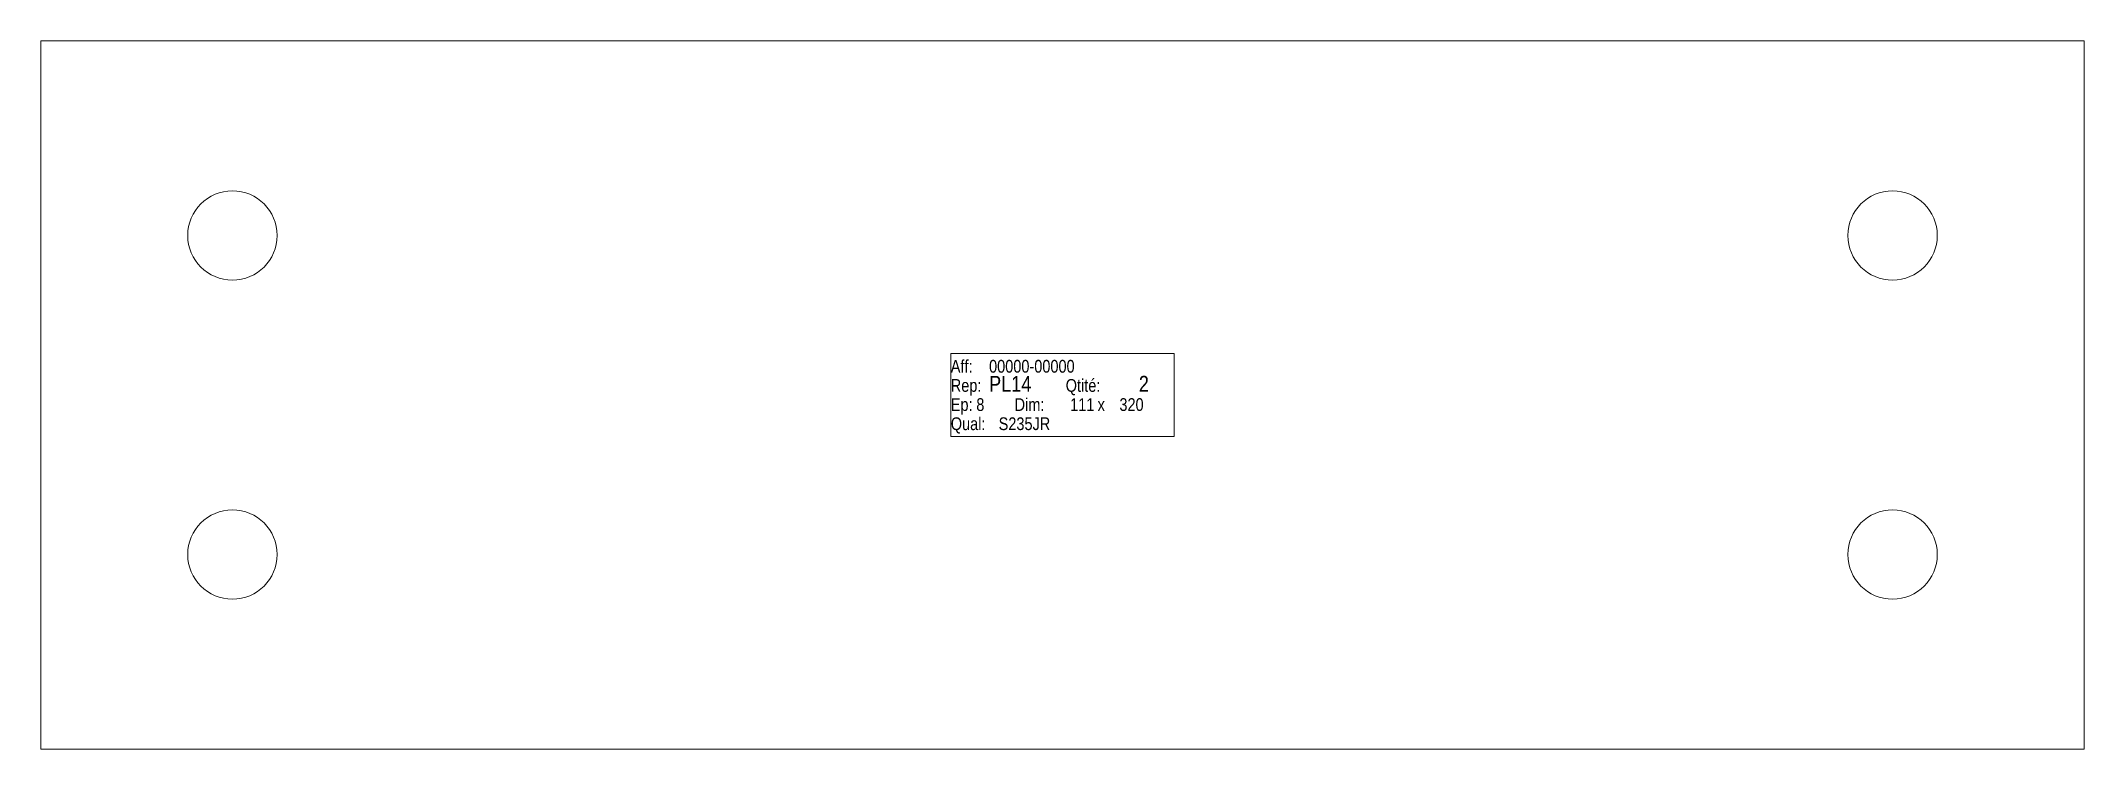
# Model space of a CAD drawing. Header units: millimetres. Extents: x 42 to 363, y 93 to 204.
import ezdxf

# ---------------------------------------------------------------- set-up
doc = ezdxf.new("R2010")
doc.units = ezdxf.units.MM
doc.linetypes.add('XKITLINE00', pattern=[0])
for name, color, linetype, lineweight in [('Boulon', 7, 'Continuous', 0), ('Classe 1', 7, 'Continuous', 0), ('Repère pièce', 3, 'Continuous', 0)]:
    doc.layers.add(name, color=color, linetype=linetype, lineweight=lineweight)
doc.styles.add('COMIC_SANS_MS', font='COMIC.TTF')

msp = doc.modelspace()

# ---------------------------------------------------------------- linework, layer by layer
at = {"layer": 'Boulon', "color": 3, "linetype": 'XKITLINE00', "lineweight": 0}
for centre in [(72.500013, 174), (332.516846, 174), (72.500013, 124), (332.516846, 124)]:
    msp.add_circle(centre, 7, dxfattribs=at)
at = {"layer": 'Classe 1', "color": 7, "linetype": 'XKITLINE00', "lineweight": 0}
for p, q in [((362.516846, 204.5), (42.5, 204.5)), ((42.5, 204.5), (42.5, 93.5)), ((362.516846, 93.5), (362.516846, 204.5)), ((42.5, 93.5), (362.516846, 93.5))]:
    msp.add_line(p, q, dxfattribs=at)
at = {"layer": 'Repère pièce', "color": 7, "linetype": 'XKITLINE00', "lineweight": 0}
for p, q in [((185.008423, 155.5), (185.008423, 142.5)), ((220.008423, 155.5), (185.008423, 155.5)), ((220.008423, 142.5), (220.008423, 155.5)), ((185.008423, 142.5), (220.008423, 142.5))]:
    msp.add_line(p, q, dxfattribs=at)

# ---------------------------------------------------------------- texts
at = {"layer": 'Repère pièce', "color": 7, "style": 'COMIC_SANS_MS', "width": 0.85}
for s, p in [('Aff:', (185.008423, 152.5)), ('Rep:', (185.008423, 149.5)), ('Qtité:', (203.008423, 149.5)), ('Ep:', (185.008423, 146.5)), ('Dim:', (195.008423, 146.5)), ('Qual:', (185.008423, 143.5))]:
    msp.add_text(s, height=2, dxfattribs=at).set_placement(p)
at = {"layer": 'Repère pièce', "color": 3, "style": 'COMIC_SANS_MS', "width": 0.85}
for s, height, p in [('00000-00000', 2, (191.008423, 152.5)), ('PL14', 2.5, (191.008423, 149.5)), ('2', 2.5, (214.46167, 149.5)), ('8', 2, (189.008423, 146.5)), ('111', 2, (203.704712, 146.5)), ('x', 2, (208.008423, 146.5)), ('320', 2, (211.421509, 146.5)), ('S235JR', 2, (192.508423, 143.5))]:
    msp.add_text(s, height=height, dxfattribs=at).set_placement(p)

doc.saveas('drawing.dxf')
